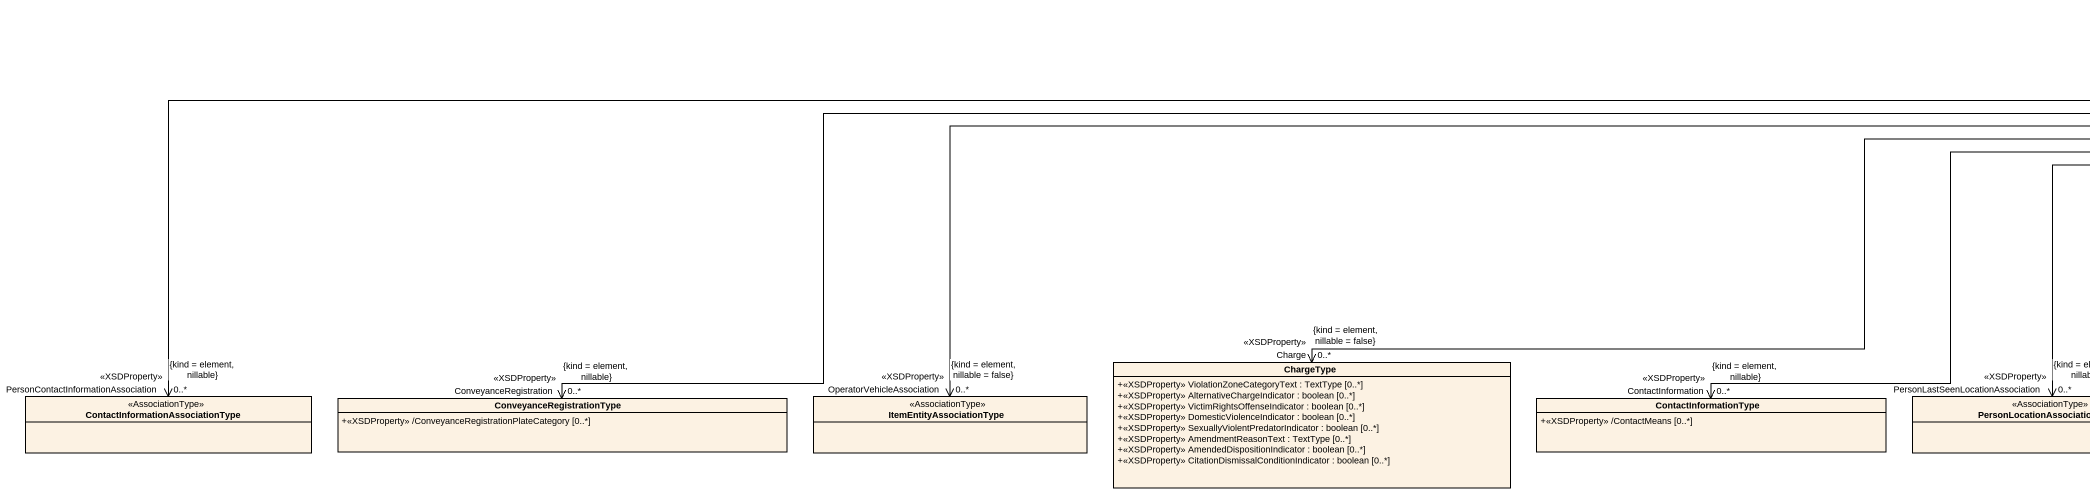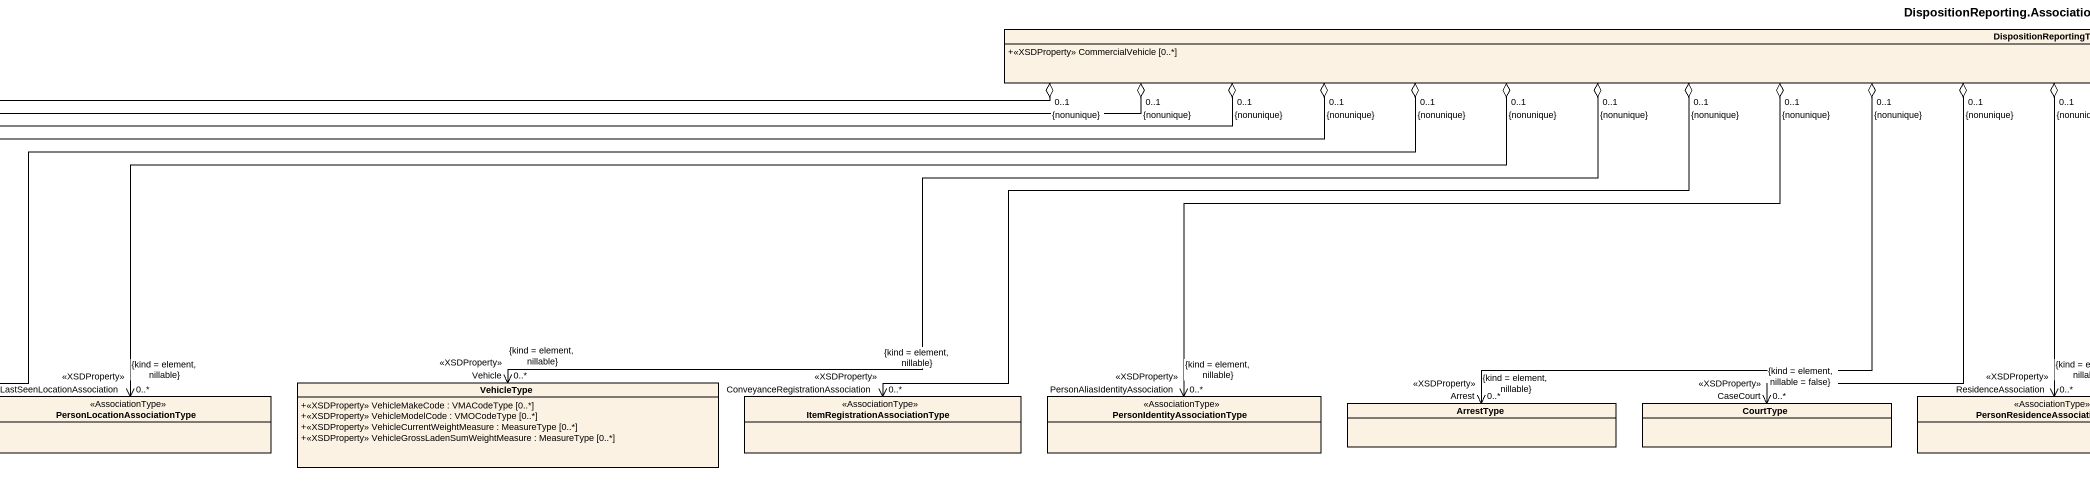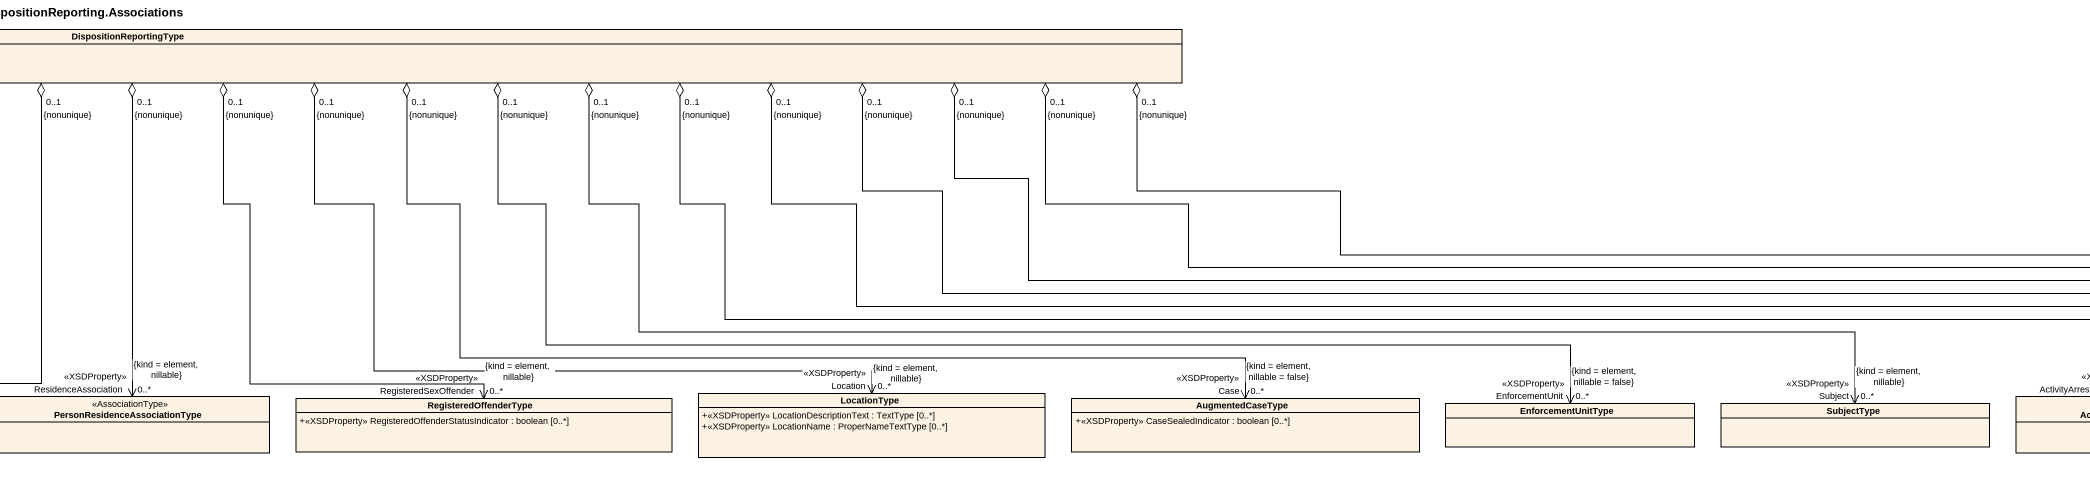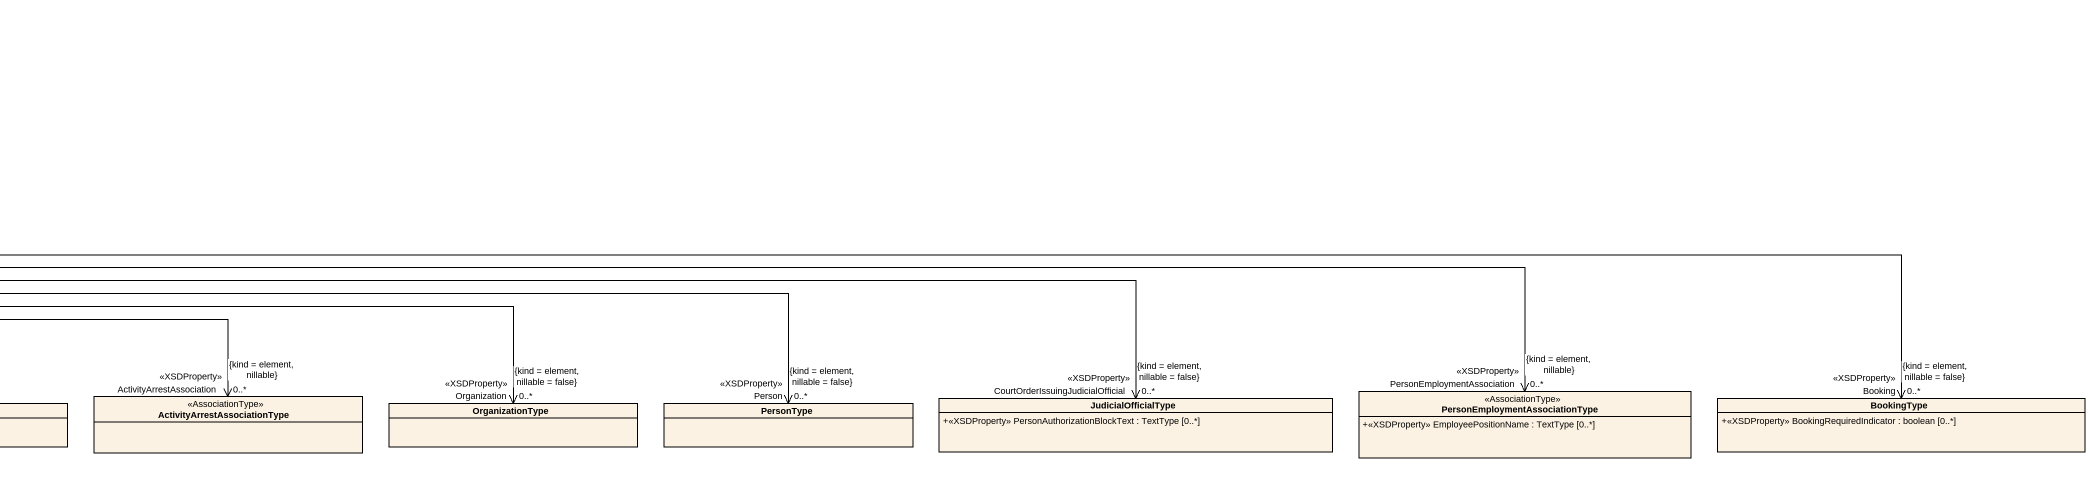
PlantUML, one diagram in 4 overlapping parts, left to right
@startuml
title DispositionReporting.Associations
hide circle
hide empty members
skinparam classAttributeIconSize 0
class DispositionReportingType {
  +<<XSDProperty>> CommercialVehicle [0..*]
}
class ChargeType {
  +<<XSDProperty>> ViolationZoneCategoryText : TextType [0..*]
  +<<XSDProperty>> AlternativeChargeIndicator : boolean [0..*]
  +<<XSDProperty>> VictimRightsOffenseIndicator : boolean [0..*]
  +<<XSDProperty>> DomesticViolenceIndicator : boolean [0..*]
  +<<XSDProperty>> SexuallyViolentPredatorIndicator : boolean [0..*]
  +<<XSDProperty>> AmendmentReasonText : TextType [0..*]
  +<<XSDProperty>> AmendedDispositionIndicator : boolean [0..*]
  +<<XSDProperty>> CitationDismissalConditionIndicator : boolean [0..*]
}
class VehicleType {
  +<<XSDProperty>> VehicleMakeCode : VMACodeType [0..*]
  +<<XSDProperty>> VehicleModelCode : VMOCodeType [0..*]
  +<<XSDProperty>> VehicleCurrentWeightMeasure : MeasureType [0..*]
  +<<XSDProperty>> VehicleGrossLadenSumWeightMeasure : MeasureType [0..*]
}
class "ContactInformationAssociationType" as ContactInformationAssociatio <<AssociationType>>
class ConveyanceRegistrationType {
  +<<XSDProperty>> /ConveyanceRegistrationPlateCategory [0..*]
}
class ItemEntityAssociationType <<AssociationType>>
class ContactInformationType {
  +<<XSDProperty>> /ContactMeans [0..*]
}
class "PersonLocationAssociationType" as PersonLocationAssociationTyp <<AssociationType>>
class "ItemRegistrationAssociationType" as ItemRegistrationAssociationT <<AssociationType>>
class "PersonIdentityAssociationType" as PersonIdentityAssociationTyp <<AssociationType>>
class ArrestType
class CourtType
class "PersonResidenceAssociationType" as PersonResidenceAssociationTy <<AssociationType>>
class RegisteredOffenderType {
  +<<XSDProperty>> RegisteredOffenderStatusIndicator : boolean [0..*]
}
class LocationType {
  +<<XSDProperty>> LocationDescriptionText : TextType [0..*]
  +<<XSDProperty>> LocationName : ProperNameTextType [0..*]
}
class AugmentedCaseType {
  +<<XSDProperty>> CaseSealedIndicator : boolean [0..*]
}
class EnforcementUnitType
class SubjectType
class "ActivityArrestAssociationType" as ActivityArrestAssociationTyp <<AssociationType>>
class OrganizationType
class PersonType
class JudicialOfficialType {
  +<<XSDProperty>> PersonAuthorizationBlockText : TextType [0..*]
}
class "PersonEmploymentAssociationType" as PersonEmploymentAssociationT <<AssociationType>> {
  +<<XSDProperty>> EmployeePositionName : TextType [0..*]
}
class BookingType {
  +<<XSDProperty>> BookingRequiredIndicator : boolean [0..*]
}
DispositionReportingType "0..1\n{nonunique}" o-left-> "Charge\n<<XSDProperty>>\n0..*\n{kind = element, nillable = false}" ChargeType
DispositionReportingType "0..1\n{nonunique}" o-left-> "Vehicle\n<<XSDProperty>>\n0..*\n{kind = element, nillable}" VehicleType
DispositionReportingType "0..1\n{nonunique}" o-left-> "PersonContactInformationAssociation\n<<XSDProperty>>\n0..*\n{kind = element, nillable}" ContactInformationAssociatio
DispositionReportingType "0..1\n{nonunique}" o-left-> "ConveyanceRegistration\n<<XSDProperty>>\n0..*\n{kind = element, nillable}" ConveyanceRegistrationType
DispositionReportingType "0..1\n{nonunique}" o-left-> "OperatorVehicleAssociation\n<<XSDProperty>>\n0..*\n{kind = element, nillable = false}" ItemEntityAssociationType
DispositionReportingType "0..1\n{nonunique}" o-left-> "ContactInformation\n<<XSDProperty>>\n0..*\n{kind = element, nillable}" ContactInformationType
DispositionReportingType "0..1\n{nonunique}" o-left-> "PersonLastSeenLocationAssociation\n<<XSDProperty>>\n0..*\n{kind = element, nillable}" PersonLocationAssociationTyp
DispositionReportingType "0..1\n{nonunique}" o-left-> "ConveyanceRegistrationAssociation\n<<XSDProperty>>\n0..*\n{kind = element, nillable}" ItemRegistrationAssociationT
DispositionReportingType "0..1\n{nonunique}" o-left-> "PersonAliasIdentityAssociation\n<<XSDProperty>>\n0..*\n{kind = element, nillable}" PersonIdentityAssociationTyp
DispositionReportingType "0..1\n{nonunique}" o--> "Arrest\n<<XSDProperty>>\n0..*\n{kind = element, nillable}" ArrestType
DispositionReportingType "0..1\n{nonunique}" o--> "CaseCourt\n<<XSDProperty>>\n0..*\n{kind = element, nillable = false}" CourtType
DispositionReportingType "0..1\n{nonunique}" o--> "ResidenceAssociation\n<<XSDProperty>>\n0..*\n{kind = element, nillable}" PersonResidenceAssociationTy
DispositionReportingType "0..1\n{nonunique}" o--> "RegisteredSexOffender\n<<XSDProperty>>\n0..*\n{kind = element, nillable}" RegisteredOffenderType
DispositionReportingType "0..1\n{nonunique}" o-right-> "Location\n<<XSDProperty>>\n0..*\n{kind = element, nillable}" LocationType
DispositionReportingType "0..1\n{nonunique}" o-right-> "Case\n<<XSDProperty>>\n0..*\n{kind = element, nillable = false}" AugmentedCaseType
DispositionReportingType "0..1\n{nonunique}" o-right-> "EnforcementUnit\n<<XSDProperty>>\n0..*\n{kind = element, nillable = false}" EnforcementUnitType
DispositionReportingType "0..1\n{nonunique}" o-right-> "Subject\n<<XSDProperty>>\n0..*\n{kind = element, nillable}" SubjectType
DispositionReportingType "0..1\n{nonunique}" o-right-> "ActivityArrestAssociation\n<<XSDProperty>>\n0..*\n{kind = element, nillable}" ActivityArrestAssociationTyp
DispositionReportingType "0..1\n{nonunique}" o-right-> "Organization\n<<XSDProperty>>\n0..*\n{kind = element, nillable = false}" OrganizationType
DispositionReportingType "0..1\n{nonunique}" o-right-> "Person\n<<XSDProperty>>\n0..*\n{kind = element, nillable = false}" PersonType
DispositionReportingType "0..1\n{nonunique}" o-right-> "CourtOrderIssuingJudicialOfficial\n<<XSDProperty>>\n0..*\n{kind = element, nillable = false}" JudicialOfficialType
DispositionReportingType "0..1\n{nonunique}" o-right-> "PersonEmploymentAssociation\n<<XSDProperty>>\n0..*\n{kind = element, nillable}" PersonEmploymentAssociationT
DispositionReportingType "0..1\n{nonunique}" o-right-> "Booking\n<<XSDProperty>>\n0..*\n{kind = element, nillable = false}" BookingType
@enduml
